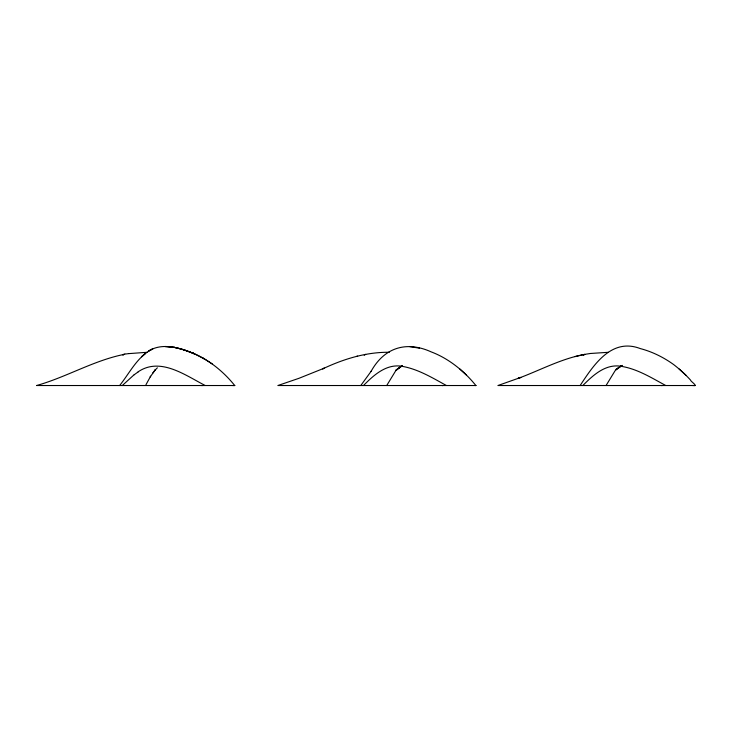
<?xml version="1.0" encoding="UTF-8"?>
<svg xmlns="http://www.w3.org/2000/svg" width="732" height="732" viewBox="0 0 732 732"><rect width="100%" height="100%" fill="white"/><g stroke="black" fill="none" stroke-linecap="round" stroke-linejoin="round"><path stroke-width="1.1" d="M145.952 384.739L150.627 376.221L150.206 376.925L155.422 369.633L152.476 373.412M386.716 385.526L395.692 370.795L402.042 365.634L395.948 370.127L402.38 365.735M606.05 385.526L615.127 370.667L621.605 365.515M360.785 385.526L371.536 370.749M119.636 385.526C129.765 372.908 137.497 356.264 152.832 348.853L148.569 351.04C162.705 342.192 180.383 348.029 194.447 353.84C185.187 349.814 175.25 346.611 165.057 346.52L174.893 347.49L174.308 347.343L184.592 350.015L183.247 349.576L194.447 353.84M371.069 371.399C384.373 347.27 406.718 340.746 431.203 351.891C448.862 358.543 464.546 371.389 475.873 385.526L277.867 385.526L298.958 378.307L324.313 368.141L322.629 368.901C343.473 359.028 366.037 352.046 389.305 352.266M122.317 385.526L134.157 374.702M154.891 370.31L157.371 367.821M363.502 385.526C373.366 375.498 385.608 364.216 400.816 366.11C417.359 368.635 431.981 377.602 446.419 385.526M582.837 385.526C592.444 375.855 604.12 364.82 618.833 365.991C635.916 368.004 650.922 377.502 665.754 385.526M583.56 355.267L584.795 354.37L590.385 353.483L608.338 352.302M621.486 365.533L615.923 369.504L622.465 365.405M138.128 371.819C160.326 356.713 185.333 375.306 205.235 385.526M364.216 355.249L365.68 354.325M574.904 356.621L584.795 354.37C561.27 358.616 540.134 370.291 517.89 378.49L520.864 377.401L497.916 385.526L693.405 385.526C698.74 386.505 690.45 381.381 690.441 379.963C685.289 374.372 679.671 369.212 673.641 364.563C663.576 357.326 652.303 351.717 640.28 348.578C611.458 337.525 593.597 365.039 580.137 385.526L580.247 385.526M356.731 356.319L357.609 356.136M124.641 354.288C93.897 360.336 66.658 377.072 36.6 385.526L234.725 385.526C223.955 372.057 209.315 359.979 192.909 353.062L204.118 358.799M128.74 353.62L147.269 352.284M695.4 385.526L692.673 385.526M201.245 385.526L201.812 385.526M443.034 385.526L442.183 385.526L442.695 385.526M662.149 385.526L661.536 385.526L662.186 385.526M202.325 385.526L203.02 385.526M232.593 385.526L234.871 385.526M476.093 385.526L475.041 385.526M419.518 348.185L409.691 346.602M202.398 357.71L212.289 363.95M685.911 375.223L679.086 368.946M466.339 374.976L459.824 369.001M123.113 355.349L122.985 354.965A16.443 1.72 -0.5 0 1 125.437 353.922M126.105 353.968A17.897 1.464 -3.2 0 1 128.53 353.62M134.212 374.775A93.614 76.21 42.8 0 1 138.211 371.929M142.026 356.411L141.633 356.768L145.43 353.364L142.026 356.411"/></g></svg>
